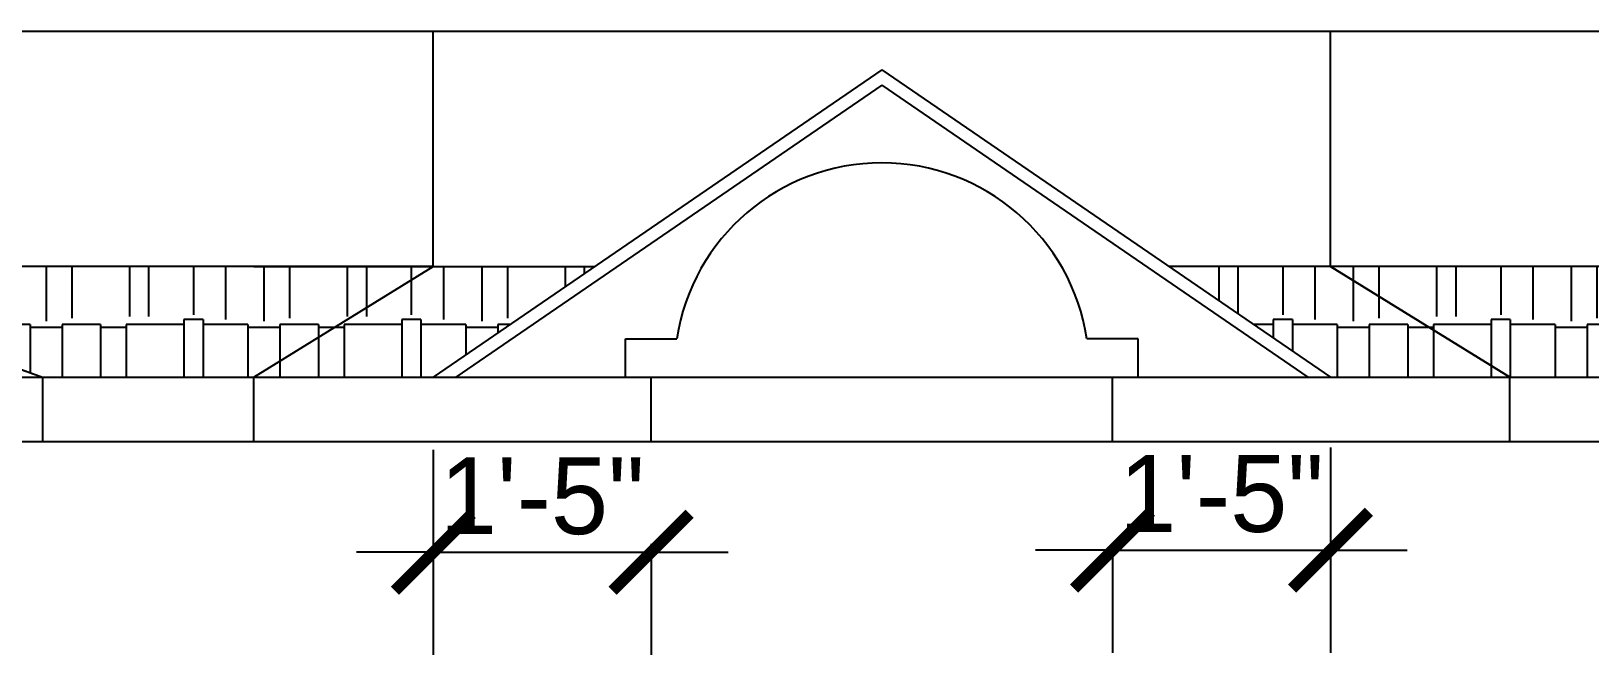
# Model space of a CAD drawing. Header units: inches. Extents: x 3672 to 10975, y -27382 to -746.
# Drawn here: x 4226.1 to 4347.8, y -26699.3 to -26650.6 of the extents above; entities that cross this region are included whole.
import ezdxf

# ---------------------------------------------------------------- set-up
doc = ezdxf.new("R2010")
doc.units = ezdxf.units.IN
doc.header["$LTSCALE"] = 17
doc.header["$MEASUREMENT"] = 0
doc.layers.add('25 BOT BAR', color=12, linetype='Continuous', lineweight=25)
doc.styles.add('ARCHITECTURE', font='stylu.ttf')
doc.dimstyles.new('8 SCALE', dxfattribs={"dimscale": 0, "dimtxt": 6, "dimasz": 6, "dimexe": 8, "dimexo": 8, "dimgap": 1.25, "dimtad": 1, "dimdec": 0, "dimzin": 3, "dimdsep": 46, "dimlunit": 4, "dimtxsty": 'ARCHITECTURE', "dimblk": 'ARCHTICK', "dimcen": 8, "dimdle": 8, "dimclrd": 5, "dimclre": 5, "dimclrt": 7, "dimadec": 0, "dimazin": 0, "dimtfac": 0.75, "dimtdec": 0, "dimtix": 1, "dimtmove": 2, "dimatfit": 3, "dimldrblk": 'ARCHTICK', "dimfxl": 8, "dimfxlon": 1, "dimtolj": 1, "dimtzin": 0, "dimlwd": -1, "dimlwe": -1, "dimarcsym": 0})
pattern_1 = [(180, (-9844.4504, -5697.4846), (-12.75, -6), [3, -2.5, 3.5, -1.5, 4.5, -2]), (180, (-9847.4504, -5697.7346), (-12.75, -6), [2.5, -9.5, 2, -3]), (180, (-9853.4504, -5697.1096), (-12.75, -6), [1.5, -15.5]), (270, (-9844.4504, -5697.4846), (4.25, -6), [5.75, -18.25]), (270, (-9847.4504, -5697.4846), (4.25, -6), [5.625, -18.375]), (270, (-9849.9504, -5697.4846), (4.25, -6), [5.25, -18.75]), (270, (-9853.4504, -5697.1096), (4.25, -6), [5.75, -18.25]), (270, (-9854.9504, -5697.1096), (4.25, -6), [5.75, -18.25]), (270, (-9859.4504, -5697.4846), (4.25, -6), [5.5, -18.5])]

# ---------------------------------------------------------------- blocks, each defined once
blk = doc.blocks.new('_ArchTick')
at = {"color": 0, "linetype": 'ByBlock', "const_width": 0.15}
blk.add_lwpolyline([(-0.5, -0.5), (0.5, 0.5)], dxfattribs=at)
blk = doc.blocks.new('*D3402')
at = {"layer": '25 BOT BAR', "color": 5, "transparency": 16777216}
for p, q in [((4257.52, -26683.26), (4257.52, -26699.26)), ((4274.52, -26690.6), (4274.52, -26699.26)), ((4257.52, -26691.26), (4251.52, -26691.26)), ((4257.52, -26691.26), (4274.52, -26691.26)), ((4274.52, -26691.26), (4280.52, -26691.26))]:
    blk.add_line(p, q, dxfattribs=at)
at = {"layer": 'Defpoints', "color": 0, "transparency": 16777216}
for p in [(4257.52, -26668.97), (4274.52, -26682.6), (4274.52, -26691.26)]:
    blk.add_point(p, dxfattribs=at)
at = {"layer": '25 BOT BAR', "color": 5, "transparency": 16777216, "xscale": 6, "yscale": 6, "zscale": 6}
blk.add_blockref('_ArchTick', (4257.52, -26691.26), dxfattribs=at)
at = {"layer": '25 BOT BAR', "color": 5, "transparency": 16777216, "xscale": 6, "yscale": 6, "zscale": 6, "rotation": 180}
blk.add_blockref('_ArchTick', (4274.52, -26691.26), dxfattribs=at)
at = {"layer": '25 BOT BAR', "color": 7, "transparency": 16777216, "insert": (4266.02, -26686.88), "char_height": 6, "attachment_point": 5, "style": 'ARCHITECTURE'}
blk.add_mtext('\\A1;1\'-5"', dxfattribs=at)
blk = doc.blocks.new('*D3403')
at = {"layer": '25 BOT BAR', "color": 5, "transparency": 16777216}
for p, q in [((4327.52, -26683.09), (4327.52, -26699.09)), ((4310.52, -26690.6), (4310.52, -26699.09)), ((4310.52, -26691.09), (4304.52, -26691.09)), ((4310.52, -26691.09), (4327.52, -26691.09)), ((4327.52, -26691.09), (4333.52, -26691.09))]:
    blk.add_line(p, q, dxfattribs=at)
at = {"layer": 'Defpoints', "color": 0, "transparency": 16777216}
for p in [(4327.52, -26668.97), (4310.52, -26682.6), (4327.52, -26691.09)]:
    blk.add_point(p, dxfattribs=at)
at = {"layer": '25 BOT BAR', "color": 5, "transparency": 16777216, "xscale": 6, "yscale": 6, "zscale": 6}
blk.add_blockref('_ArchTick', (4310.52, -26691.09), dxfattribs=at)
at = {"layer": '25 BOT BAR', "color": 5, "transparency": 16777216, "xscale": 6, "yscale": 6, "zscale": 6, "rotation": 180}
blk.add_blockref('_ArchTick', (4327.52, -26691.09), dxfattribs=at)
at = {"layer": '25 BOT BAR', "color": 7, "transparency": 16777216, "insert": (4319.02, -26686.71), "char_height": 6, "attachment_point": 5, "style": 'ARCHITECTURE'}
blk.add_mtext('\\A1;1\'-5"', dxfattribs=at)

msp = doc.modelspace()

# ---------------------------------------------------------------- hatches: boundary and pattern name
at = {"layer": '25 BOT BAR'}
h = msp.add_hatch(dxfattribs=at)
h.set_pattern_fill('AR-RSHKE', color=8, scale=0.5, angle=180)
h.set_pattern_definition(pattern_1)
h.paths.add_polyline_path([(4203.31, -26668.97), (4227.02, -26677.6), (4243.52, -26677.6), (4257.52, -26668.97)])
h = msp.add_hatch(dxfattribs=at)
h.set_pattern_fill('AR-RSHKE', color=8, scale=0.5, angle=180)
h.set_pattern_definition(pattern_1)
h.paths.add_polyline_path([(4257.52, -26668.97), (4243.52, -26677.6), (4257.52, -26677.6), (4270.1, -26668.97)])
h = msp.add_hatch(dxfattribs=at)
h.set_pattern_fill('AR-RSHKE', color=8, scale=0.5, angle=180)
h.set_pattern_definition(pattern_1)
h.paths.add_polyline_path([(4327.52, -26668.97), (4314.95, -26668.97), (4327.52, -26677.6), (4341.52, -26677.6)])
h = msp.add_hatch(dxfattribs=at)
h.set_pattern_fill('AR-RSHKE', color=8, scale=0.5, angle=180)
h.set_pattern_definition(pattern_1)
h.paths.add_polyline_path([(4327.52, -26668.97), (4341.52, -26677.6), (4397.78, -26677.6), (4381.78, -26668.97)])

# ---------------------------------------------------------------- linework, layer by layer
for p, q in [((4088.78, -26650.6), (4381.78, -26650.6)), ((4257.52, -26668.97), (4257.52, -26650.6)), ((4327.52, -26668.97), (4327.52, -26650.6)), ((4161.02, -26653.6), (4227.02, -26677.6)), ((4292.52, -26653.6), (4257.52, -26677.6)), ((4292.52, -26653.6), (4327.52, -26677.6)), ((4292.52, -26654.81), (4259.29, -26677.6)), ((4292.52, -26654.81), (4325.76, -26677.6)), ((4243.52, -26668.97), (4270.1, -26668.97)), ((4243.52, -26677.6), (4257.52, -26668.97)), ((4327.52, -26668.97), (4314.95, -26668.97)), ((4341.52, -26677.6), (4327.52, -26668.97)), ((4272.52, -26677.6), (4272.52, -26674.6)), ((4272.52, -26674.6), (4276.52, -26674.6)), ((4312.52, -26674.6), (4308.52, -26674.6)), ((4312.52, -26677.6), (4312.52, -26674.6)), ((3996.78, -26677.6), (4423.78, -26677.6)), ((4227.02, -26677.6), (4227.02, -26682.6)), ((4243.52, -26682.6), (4243.52, -26677.6)), ((4274.52, -26682.6), (4274.52, -26677.6)), ((4310.52, -26682.6), (4310.52, -26677.6)), ((4341.52, -26682.6), (4341.52, -26677.6)), ((3996.78, -26682.6), (4419.78, -26682.6))]:
    msp.add_line(p, q, dxfattribs=at)
for points in [[(4203.31, -26668.97), (4227.02, -26677.6), (4243.52, -26677.6), (4257.52, -26668.97), (4203.31, -26668.97)], [(4327.52, -26668.97), (4341.52, -26677.6), (4397.78, -26677.6), (4381.78, -26668.97), (4327.52, -26668.97)]]:
    msp.add_lwpolyline(points, dxfattribs=at)
msp.add_arc((4292.52, -26677.06), 16.19, 8.7546, 171.2454, dxfattribs=at)

# ---------------------------------------------------------------- dimensions: what is measured, and where the dimension line sits
for base, p1, p2, picture, middle in [((4274.52, -26691.26), (4257.52, -26668.97), (4274.52, -26682.6), '*D3402', (4266.02, -26686.88)), ((4327.52, -26691.09), (4310.52, -26682.6), (4327.52, -26668.97), '*D3403', (4319.02, -26686.71))]:
    dim = msp.add_linear_dim(base=base, p1=p1, p2=p2, dimstyle='8 SCALE', override={"dimscale": 1}, dxfattribs=at)
    dim.commit()
    dim.dimension.update_dxf_attribs({"geometry": picture, "text_midpoint": middle})

doc.saveas('drawing.dxf')
